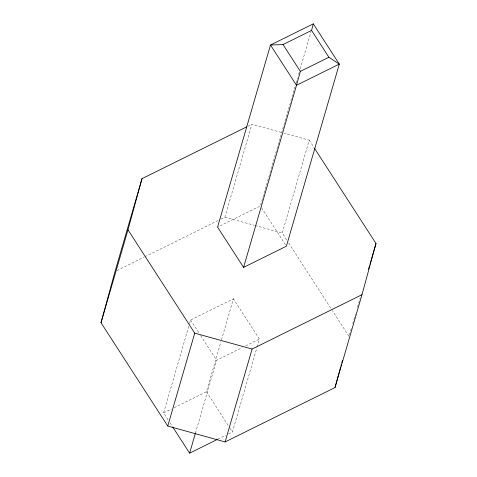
<?xml version="1.0" encoding="UTF-8"?>
<svg xmlns="http://www.w3.org/2000/svg" width="477" height="477" viewBox="0 0 477 477"><rect width="100%" height="100%" fill="white"/><g stroke="black" fill="none" stroke-linecap="round" stroke-linejoin="round"><path stroke-width="0.36" stroke-dasharray="2.38 1.79" d="M168.011 419.712L163.611 412.897L189.351 324.306M189.56 323.591L190.597 320.019L233.414 298.835L221.167 340.989M220.911 219.152L224.905 217.172L251.892 124.288L281.287 132.433M174.153 407.686L206.428 391.718L220.958 341.705M295.048 86.695L260.394 205.957L217.584 227.135M296.086 83.123L297.535 78.127M298.572 74.555L299.401 71.699M300.23 68.843L311.022 31.703M195.433 433.146L216.606 360.266L242.292 347.56M286.683 239.907L282.259 233.062L309.245 140.184L284.155 133.232M228.483 433.921L232.436 431.965L256.93 347.661M257.133 346.946L259.416 339.087L232.502 297.427M351.293 328.516L349.009 336.374L332.523 310.855M352.747 323.513L355.443 314.224M357.517 307.081L360.218 297.791M247.897 126.268L251.892 124.288M117.014 270.548L144.316 257.043M144.984 256.709L218.245 220.469M245.583 345.932L259.416 339.087M163.611 412.897L171.517 408.992M217.941 439.138L225.848 435.227M224.905 217.172L254.301 225.317M255.016 225.514L282.259 233.062M309.245 140.184L314.069 147.649M288.692 243.02L332.123 310.235M261.599 207.811L286.403 246.204M190.597 320.019L198.998 333.024M200.596 335.498L216.606 360.266M206.428 391.718L229.634 427.63M230.033 428.251L232.436 431.965M170.015 422.807L172.412 426.521"/><path stroke-width="0.72" d="M243.586 267.388L296.491 85.282L339.308 64.103L328.903 57.264L311.564 30.433L313.306 23.85L270.489 45.035L217.584 227.135L243.586 267.388L286.403 246.204L339.308 64.103L313.306 23.85M314.474 148.269L375.995 243.491L361.983 294.685L335.003 387.568L225.108 441.935L167.755 426.044L101.005 322.732L115.017 271.538L141.997 178.66L246.561 126.93M101.005 322.732L127.991 229.854L141.997 178.66M335.003 387.568L339.087 372.632M339.475 371.213L340.447 367.66M340.84 366.235L341.425 364.1M341.812 362.681L342.397 360.546M328.903 57.264L300.355 71.389L296.491 85.282L270.489 45.035L283.022 44.552L311.564 30.433M167.755 426.044L194.741 333.161L127.991 229.854M172.817 427.142L189.619 453.15L195.433 433.146M225.108 441.935L252.094 349.051L361.983 294.685M368.524 269.213L369.562 265.641M369.973 264.21L375.995 243.491M189.619 453.15L217.285 439.466M194.741 333.161L252.094 349.051M283.022 44.552L300.355 71.389"/></g></svg>
